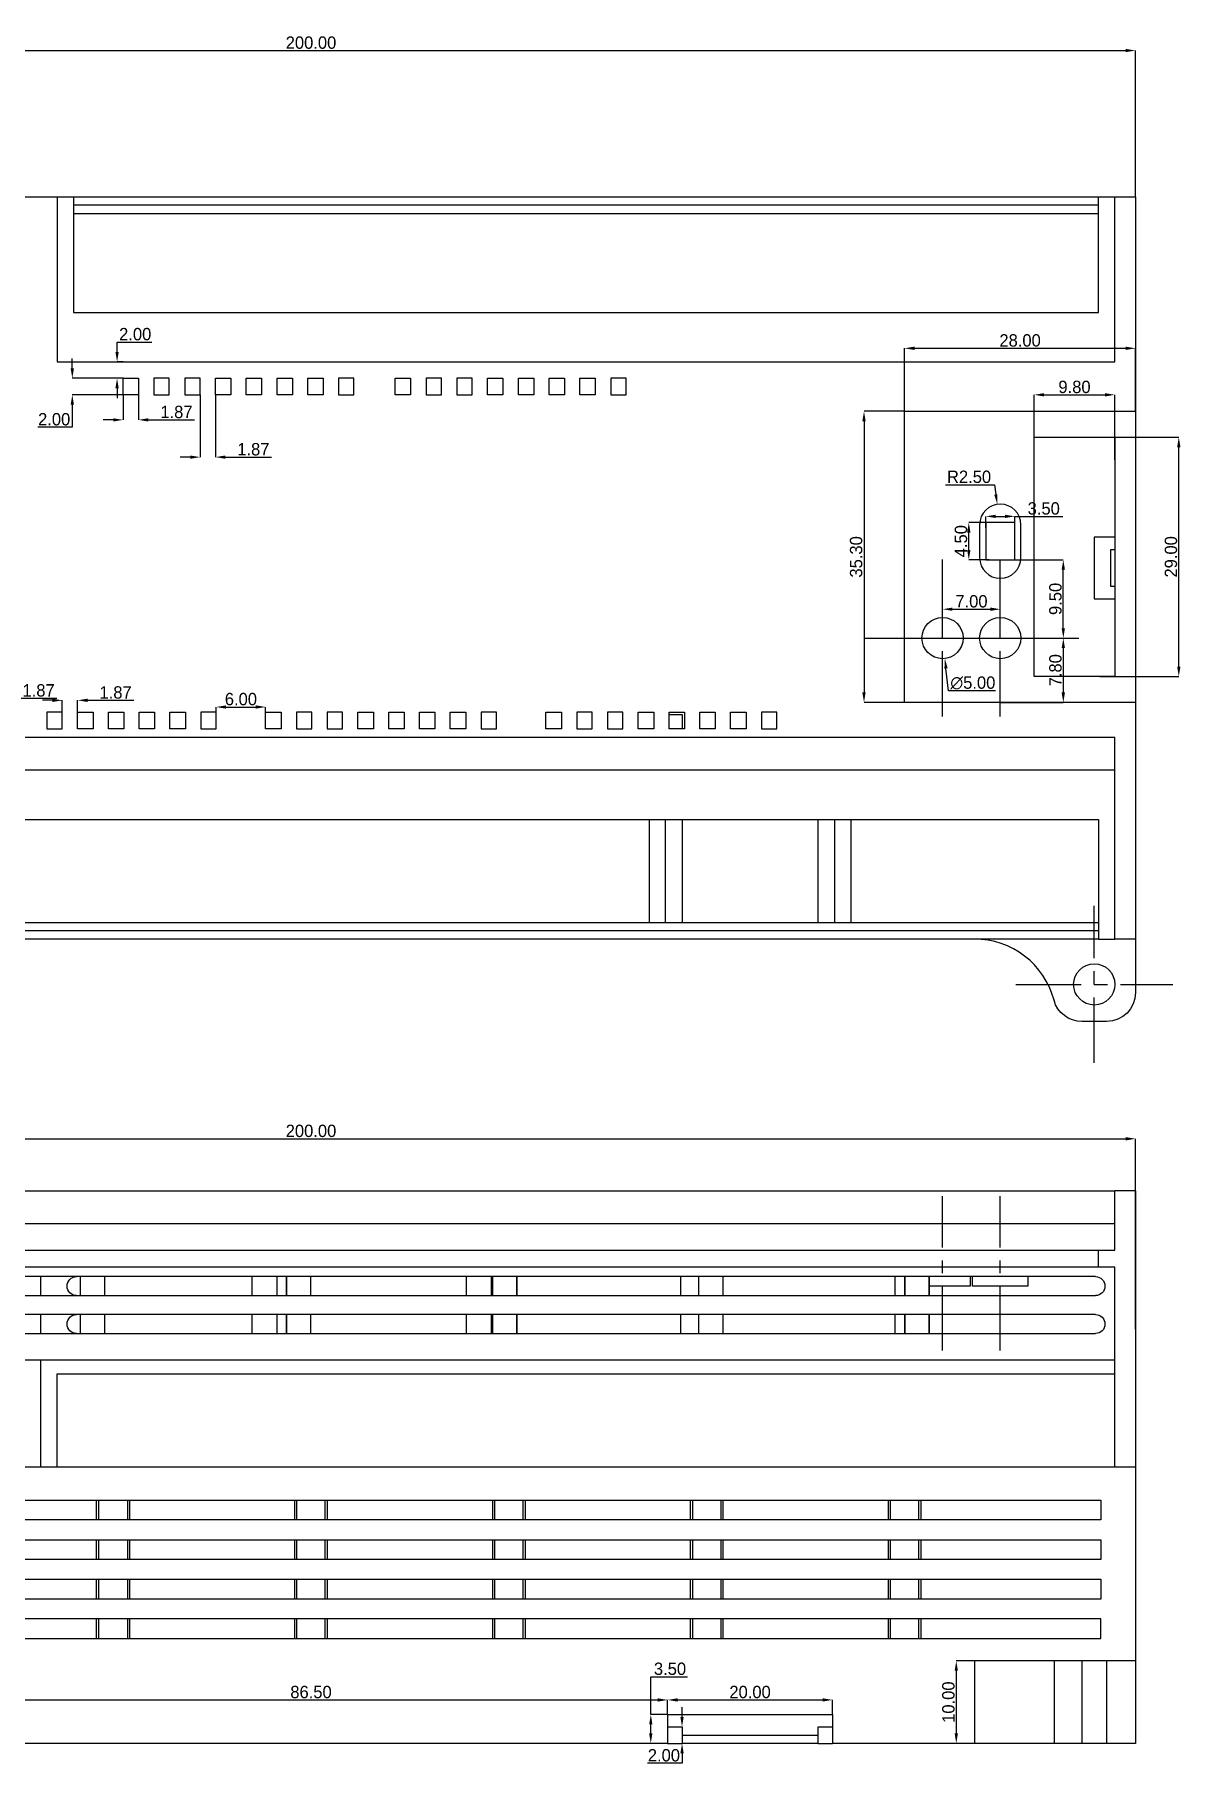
# Model space of a CAD drawing. Header units: inches. Extents: x -83 to 345, y 356 to 566.
# Drawn here: x -7.8 to 131.1, y 356.3 to 565.9 of the extents above; entities that cross this region are included whole.
import ezdxf

# ---------------------------------------------------------------- set-up
doc = ezdxf.new("R2010")
doc.units = ezdxf.units.IN
doc.header["$MEASUREMENT"] = 0
doc.linetypes.add('CENTER', pattern=[2, 1.25, -0.25, 0.25, -0.25])
doc.layers.add('1', color=7, linetype='Continuous')
doc.layers.add('尺寸线', color=80, linetype='Continuous')
doc.dimstyles.get("Standard").update_dxf_attribs({"dimtxt": 1.5, "dimasz": 1.2, "dimexe": 0, "dimexo": 0, "dimgap": 0.2, "dimtad": 1, "dimtoh": 1, "dimzin": 0, "dimdsep": 46, "dimtxsty": 'Standard', "dimcen": 0, "dimadec": 0, "dimazin": 0, "dimtfac": 1, "dimtofl": 0, "dimtmove": 0, "dimatfit": 3, "dimfxl": 1, "dimtolj": 1, "dimtzin": 0, "dimarcsym": 2})

# ---------------------------------------------------------------- blocks, each defined once
blk = doc.blocks.new('*D3')
at = {"layer": 'Defpoints', "color": 0}
for p in [(125.7, 564), (-74.3, 546.25), (125.7, 546.25)]:
    blk.add_point(p, dxfattribs=at)
at = {"layer": '尺寸线', "color": 0, "lineweight": -2}
for p, q in [((-74.3, 546.25), (-74.3, 564)), ((-73.1, 564), (124.5, 564)), ((125.7, 546.25), (125.7, 564))]:
    blk.add_line(p, q, dxfattribs=at)
at = {"layer": '尺寸线', "color": 0}
for points in [[(-73.1, 564.2), (-73.1, 563.8), (-74.3, 564)], [(124.5, 564.2), (124.5, 563.8), (125.7, 564)]]:
    blk.add_solid(points, dxfattribs=at)
at = {"layer": '尺寸线', "color": 0, "insert": (25.7, 564.95), "char_height": 1.5, "attachment_point": 5}
blk.add_mtext('\\A1;200.00', dxfattribs=at)
blk = doc.blocks.new('*D5')
at = {"layer": 'Defpoints', "color": 0}
for p in [(109.3, 496.25), (102.3, 492.75), (109.3, 492.75)]:
    blk.add_point(p, dxfattribs=at)
at = {"layer": '尺寸线', "color": 0, "lineweight": -2}
for p, q in [((102.3, 492.75), (102.3, 496.25)), ((103.5, 496.25), (108.1, 496.25)), ((109.3, 492.75), (109.3, 496.25))]:
    blk.add_line(p, q, dxfattribs=at)
at = {"layer": '尺寸线', "color": 0}
for points in [[(103.5, 496.45), (103.5, 496.05), (102.3, 496.25)], [(108.1, 496.45), (108.1, 496.05), (109.3, 496.25)]]:
    blk.add_solid(points, dxfattribs=at)
at = {"layer": '尺寸线', "color": 0, "insert": (105.8, 497.2), "char_height": 1.5, "attachment_point": 5}
blk.add_mtext('\\A1;7.00', dxfattribs=at)
blk = doc.blocks.new('*D6')
at = {"layer": 'Defpoints', "color": 0}
for p in [(109.3, 502.25), (116.94, 502.25), (109.3, 492.75)]:
    blk.add_point(p, dxfattribs=at)
at = {"layer": '尺寸线', "color": 0, "lineweight": -2}
for p, q in [((109.3, 502.25), (116.94, 502.25)), ((116.94, 493.95), (116.94, 501.05)), ((109.3, 492.75), (116.94, 492.75))]:
    blk.add_line(p, q, dxfattribs=at)
at = {"layer": '尺寸线', "color": 0}
for points in [[(116.74, 501.05), (117.14, 501.05), (116.94, 502.25)], [(116.74, 493.95), (117.14, 493.95), (116.94, 492.75)]]:
    blk.add_solid(points, dxfattribs=at)
at = {"layer": '尺寸线', "color": 0, "insert": (115.99, 497.5), "char_height": 1.5, "attachment_point": 5, "rotation": 90}
blk.add_mtext('\\A1;9.50', dxfattribs=at)
blk = doc.blocks.new('*D7')
at = {"layer": 'Defpoints', "color": 0}
for p in [(121.39, 517.1), (130.95, 517.1), (121.39, 488.1)]:
    blk.add_point(p, dxfattribs=at)
at = {"layer": '尺寸线', "color": 0, "lineweight": -2}
for p, q in [((121.39, 517.1), (130.95, 517.1)), ((130.95, 489.3), (130.95, 515.9)), ((121.39, 488.1), (130.95, 488.1))]:
    blk.add_line(p, q, dxfattribs=at)
at = {"layer": '尺寸线', "color": 0}
for points in [[(130.75, 515.9), (131.15, 515.9), (130.95, 517.1)], [(130.75, 489.3), (131.15, 489.3), (130.95, 488.1)]]:
    blk.add_solid(points, dxfattribs=at)
at = {"layer": '尺寸线', "color": 0, "insert": (130, 502.6), "char_height": 1.5, "attachment_point": 5, "rotation": 90}
blk.add_mtext('\\A1;29.00', dxfattribs=at)
blk = doc.blocks.new('*D8')
at = {"layer": 'Defpoints', "color": 0}
for p in [(123.2, 522.25), (113.4, 514.35), (123.2, 514.35)]:
    blk.add_point(p, dxfattribs=at)
at = {"layer": '尺寸线', "color": 0, "lineweight": -2}
for p, q in [((113.4, 514.35), (113.4, 522.25)), ((114.6, 522.25), (122, 522.25)), ((123.2, 514.35), (123.2, 522.25))]:
    blk.add_line(p, q, dxfattribs=at)
at = {"layer": '尺寸线', "color": 0}
for points in [[(114.6, 522.45), (114.6, 522.05), (113.4, 522.25)], [(122, 522.45), (122, 522.05), (123.2, 522.25)]]:
    blk.add_solid(points, dxfattribs=at)
at = {"layer": '尺寸线', "color": 0, "insert": (118.3, 523.2), "char_height": 1.5, "attachment_point": 5}
blk.add_mtext('\\A1;9.80', dxfattribs=at)
blk = doc.blocks.new('*D9')
at = {"layer": 'Defpoints', "color": 0}
for p in [(125.7, 527.89), (97.7, 520.25), (125.7, 520.25)]:
    blk.add_point(p, dxfattribs=at)
at = {"layer": '尺寸线', "color": 0, "lineweight": -2}
for p, q in [((97.7, 520.25), (97.7, 527.89)), ((98.9, 527.89), (124.5, 527.89)), ((125.7, 520.25), (125.7, 527.89))]:
    blk.add_line(p, q, dxfattribs=at)
at = {"layer": '尺寸线', "color": 0}
for points in [[(98.9, 528.09), (98.9, 527.69), (97.7, 527.89)], [(124.5, 528.09), (124.5, 527.69), (125.7, 527.89)]]:
    blk.add_solid(points, dxfattribs=at)
at = {"layer": '尺寸线', "color": 0, "insert": (111.7, 528.84), "char_height": 1.5, "attachment_point": 5}
blk.add_mtext('\\A1;28.00', dxfattribs=at)
blk = doc.blocks.new('*D10')
at = {"layer": 'Defpoints', "color": 0}
for p in [(97.7, 520.25), (92.77, 484.95), (97.7, 484.95)]:
    blk.add_point(p, dxfattribs=at)
at = {"layer": '尺寸线', "color": 0, "lineweight": -2}
for p, q in [((97.7, 520.25), (92.77, 520.25)), ((92.77, 519.05), (92.77, 486.15)), ((97.7, 484.95), (92.77, 484.95))]:
    blk.add_line(p, q, dxfattribs=at)
at = {"layer": '尺寸线', "color": 0}
for points in [[(92.57, 519.05), (92.97, 519.05), (92.77, 520.25)], [(92.57, 486.15), (92.97, 486.15), (92.77, 484.95)]]:
    blk.add_solid(points, dxfattribs=at)
at = {"layer": '尺寸线', "color": 0, "insert": (91.82, 502.6), "char_height": 1.5, "attachment_point": 5, "rotation": 90}
blk.add_mtext('\\A1;35.30', dxfattribs=at)
blk = doc.blocks.new('*D11')
at = {"layer": 'Defpoints', "color": 0}
for p in [(108.94, 508.97), (109.3, 506.5)]:
    blk.add_point(p, dxfattribs=at)
at = {"layer": '尺寸线', "color": 0, "lineweight": -2}
for p, q in [((102.64, 511.35), (108.59, 511.35)), ((108.59, 511.35), (108.76, 510.16))]:
    blk.add_line(p, q, dxfattribs=at)
at = {"layer": '尺寸线', "color": 0}
blk.add_solid([(108.96, 510.19), (108.56, 510.13), (108.94, 508.97)], dxfattribs=at)
at = {"layer": '尺寸线', "color": 0, "insert": (105.51, 512.3), "char_height": 1.5, "attachment_point": 5}
blk.add_mtext('\\A1;R2.50', dxfattribs=at)
blk = doc.blocks.new('*D12')
at = {"layer": 'Defpoints', "color": 0}
for p in [(105.48, 506.75), (107.94, 506.75), (107.94, 502.25)]:
    blk.add_point(p, dxfattribs=at)
at = {"layer": '尺寸线', "color": 0, "lineweight": -2}
for p, q in [((107.94, 506.75), (105.48, 506.75)), ((105.48, 503.45), (105.48, 505.55)), ((107.94, 502.25), (105.48, 502.25))]:
    blk.add_line(p, q, dxfattribs=at)
at = {"layer": '尺寸线', "color": 0}
for points in [[(105.28, 505.55), (105.68, 505.55), (105.48, 506.75)], [(105.28, 503.45), (105.68, 503.45), (105.48, 502.25)]]:
    blk.add_solid(points, dxfattribs=at)
at = {"layer": '尺寸线', "color": 0, "insert": (104.53, 504.5), "char_height": 1.5, "attachment_point": 5, "rotation": 90}
blk.add_mtext('\\A1;4.50', dxfattribs=at)
blk = doc.blocks.new('*D13')
at = {"layer": 'Defpoints', "color": 0}
for p in [(111.05, 507.51), (107.55, 506.1), (111.05, 506.1)]:
    blk.add_point(p, dxfattribs=at)
at = {"layer": '尺寸线', "color": 0, "lineweight": -2}
for p, q in [((107.55, 506.1), (107.55, 507.51)), ((108.75, 507.51), (109.85, 507.51)), ((111.05, 506.1), (111.05, 507.51)), ((111.05, 507.51), (116.9, 507.51))]:
    blk.add_line(p, q, dxfattribs=at)
at = {"layer": '尺寸线', "color": 0}
for points in [[(108.75, 507.71), (108.75, 507.31), (107.55, 507.51)], [(109.85, 507.71), (109.85, 507.31), (111.05, 507.51)]]:
    blk.add_solid(points, dxfattribs=at)
at = {"layer": '尺寸线', "color": 0, "insert": (114.57, 508.46), "char_height": 1.5, "attachment_point": 5}
blk.add_mtext('\\A1;3.50', dxfattribs=at)
blk = doc.blocks.new('*D14')
at = {"layer": 'Defpoints', "color": 0}
for p in [(102.01, 495.23), (102.58, 490.27)]:
    blk.add_point(p, dxfattribs=at)
at = {"layer": '尺寸线', "color": 0, "lineweight": -2}
for p, q in [((103.02, 486.35), (102.71, 489.07)), ((108.72, 486.35), (103.02, 486.35))]:
    blk.add_line(p, q, dxfattribs=at)
at = {"layer": '尺寸线', "color": 0}
blk.add_solid([(102.91, 489.1), (102.52, 489.05), (102.58, 490.27)], dxfattribs=at)
at = {"layer": '尺寸线', "color": 0, "insert": (105.97, 487.3), "char_height": 1.5, "attachment_point": 5}
blk.add_mtext('\\A1;∅5.00', dxfattribs=at)
blk = doc.blocks.new('*D17')
at = {"layer": 'Defpoints', "color": 0}
for p in [(-11.94, 485.45), (-13.8, 483.75), (-11.94, 483.75)]:
    blk.add_point(p, dxfattribs=at)
at = {"layer": '尺寸线', "color": 0, "lineweight": -2}
for p, q in [((-15, 485.45), (-16.2, 485.45)), ((-13.8, 483.75), (-13.8, 485.45)), ((-11.94, 483.75), (-11.94, 485.45)), ((-10.74, 485.45), (-5.14, 485.45))]:
    blk.add_line(p, q, dxfattribs=at)
at = {"layer": '尺寸线', "color": 0}
for points in [[(-15, 485.65), (-15, 485.25), (-13.8, 485.45)], [(-10.74, 485.65), (-10.74, 485.25), (-11.94, 485.45)]]:
    blk.add_solid(points, dxfattribs=at)
at = {"layer": '尺寸线', "color": 0, "insert": (-7.34, 486.4), "char_height": 1.5, "attachment_point": 5}
blk.add_mtext('\\A1;1.87', dxfattribs=at)
blk = doc.blocks.new('*D18')
at = {"layer": 'Defpoints', "color": 0}
for p in [(-2.6, 485.2), (-4.47, 483.75), (-2.6, 483.75)]:
    blk.add_point(p, dxfattribs=at)
at = {"layer": '尺寸线', "color": 0, "lineweight": -2}
for p, q in [((-5.67, 485.2), (-6.87, 485.2)), ((-4.47, 483.75), (-4.47, 485.2)), ((-2.6, 483.75), (-2.6, 485.2)), ((-1.4, 485.2), (4.2, 485.2))]:
    blk.add_line(p, q, dxfattribs=at)
at = {"layer": '尺寸线', "color": 0}
for points in [[(-5.67, 485.4), (-5.67, 485), (-4.47, 485.2)], [(-1.4, 485.4), (-1.4, 485), (-2.6, 485.2)]]:
    blk.add_solid(points, dxfattribs=at)
at = {"layer": '尺寸线', "color": 0, "insert": (2, 486.15), "char_height": 1.5, "attachment_point": 5}
blk.add_mtext('\\A1;1.87', dxfattribs=at)
blk = doc.blocks.new('*D20')
at = {"layer": 'Defpoints', "color": 0}
for p in [(20.2, 484.39), (14.2, 483.75), (20.2, 483.75)]:
    blk.add_point(p, dxfattribs=at)
at = {"layer": '尺寸线', "color": 0, "lineweight": -2}
for p, q in [((14.2, 483.75), (14.2, 484.39)), ((15.4, 484.39), (19, 484.39)), ((20.2, 483.75), (20.2, 484.39))]:
    blk.add_line(p, q, dxfattribs=at)
at = {"layer": '尺寸线', "color": 0}
for points in [[(15.4, 484.59), (15.4, 484.19), (14.2, 484.39)], [(19, 484.59), (19, 484.19), (20.2, 484.39)]]:
    blk.add_solid(points, dxfattribs=at)
at = {"layer": '尺寸线', "color": 0, "insert": (17.2, 485.34), "char_height": 1.5, "attachment_point": 5}
blk.add_mtext('\\A1;6.00', dxfattribs=at)
blk = doc.blocks.new('*D28')
at = {"layer": 'Defpoints', "color": 0}
for p in [(2.18, 526.25), (2.91, 526.25), (2.91, 524.25)]:
    blk.add_point(p, dxfattribs=at)
at = {"layer": '尺寸线', "color": 0, "lineweight": -2}
for p, q in [((2.18, 527.45), (2.18, 528.65)), ((2.18, 528.65), (6.38, 528.65)), ((2.91, 526.25), (2.18, 526.25)), ((2.91, 524.25), (2.18, 524.25)), ((2.18, 523.05), (2.18, 521.85))]:
    blk.add_line(p, q, dxfattribs=at)
at = {"layer": '尺寸线', "color": 0}
for points in [[(1.98, 527.45), (2.38, 527.45), (2.18, 526.25)], [(1.98, 523.05), (2.38, 523.05), (2.18, 524.25)]]:
    blk.add_solid(points, dxfattribs=at)
at = {"layer": '尺寸线', "color": 0, "insert": (4.38, 529.6), "char_height": 1.5, "attachment_point": 5}
blk.add_mtext('\\A1;2.00', dxfattribs=at)
blk = doc.blocks.new('*D29')
at = {"layer": 'Defpoints', "color": 0}
for p in [(2.91, 524.25), (-3.25, 522.25), (2.91, 522.25)]:
    blk.add_point(p, dxfattribs=at)
at = {"layer": '尺寸线', "color": 0, "lineweight": -2}
for p, q in [((-3.25, 525.45), (-3.25, 526.65)), ((2.91, 524.25), (-3.25, 524.25)), ((2.91, 522.25), (-3.25, 522.25)), ((-3.25, 521.05), (-3.25, 518.33)), ((-3.25, 518.33), (-7.45, 518.33))]:
    blk.add_line(p, q, dxfattribs=at)
at = {"layer": '尺寸线', "color": 0}
for points in [[(-3.45, 525.45), (-3.05, 525.45), (-3.25, 524.25)], [(-3.45, 521.05), (-3.05, 521.05), (-3.25, 522.25)]]:
    blk.add_solid(points, dxfattribs=at)
at = {"layer": '尺寸线', "color": 0, "insert": (-5.45, 519.28), "char_height": 1.5, "attachment_point": 5}
blk.add_mtext('\\A1;2.00', dxfattribs=at)
blk = doc.blocks.new('*D30')
at = {"layer": 'Defpoints', "color": 0}
for p in [(2.91, 522.25), (4.78, 522.25), (4.78, 519.21)]:
    blk.add_point(p, dxfattribs=at)
at = {"layer": '尺寸线', "color": 0, "lineweight": -2}
for p, q in [((2.91, 522.25), (2.91, 519.21)), ((4.78, 522.25), (4.78, 519.21)), ((1.71, 519.21), (0.51, 519.21)), ((5.98, 519.21), (11.58, 519.21))]:
    blk.add_line(p, q, dxfattribs=at)
at = {"layer": '尺寸线', "color": 0}
for points in [[(1.71, 519.41), (1.71, 519.01), (2.91, 519.21)], [(5.98, 519.41), (5.98, 519.01), (4.78, 519.21)]]:
    blk.add_solid(points, dxfattribs=at)
at = {"layer": '尺寸线', "color": 0, "insert": (9.38, 520.16), "char_height": 1.5, "attachment_point": 5}
blk.add_mtext('\\A1;1.87', dxfattribs=at)
blk = doc.blocks.new('*D31')
at = {"layer": 'Defpoints', "color": 0}
for p in [(12.25, 522.25), (14.11, 522.25), (14.11, 514.69)]:
    blk.add_point(p, dxfattribs=at)
at = {"layer": '尺寸线', "color": 0, "lineweight": -2}
for p, q in [((12.25, 522.25), (12.25, 514.69)), ((14.11, 522.25), (14.11, 514.69)), ((11.05, 514.69), (9.85, 514.69)), ((15.31, 514.69), (20.91, 514.69))]:
    blk.add_line(p, q, dxfattribs=at)
at = {"layer": '尺寸线', "color": 0}
for points in [[(11.05, 514.89), (11.05, 514.49), (12.25, 514.69)], [(15.31, 514.89), (15.31, 514.49), (14.11, 514.69)]]:
    blk.add_solid(points, dxfattribs=at)
at = {"layer": '尺寸线', "color": 0, "insert": (18.71, 515.64), "char_height": 1.5, "attachment_point": 5}
blk.add_mtext('\\A1;1.87', dxfattribs=at)
blk = doc.blocks.new('*D32')
at = {"layer": 'Defpoints', "color": 0}
for p in [(109.3, 492.75), (109.3, 484.95), (116.94, 484.95)]:
    blk.add_point(p, dxfattribs=at)
at = {"layer": '尺寸线', "color": 0, "lineweight": -2}
for p, q in [((109.3, 492.75), (116.94, 492.75)), ((116.94, 491.55), (116.94, 486.15)), ((109.3, 484.95), (116.94, 484.95))]:
    blk.add_line(p, q, dxfattribs=at)
at = {"layer": '尺寸线', "color": 0}
for points in [[(116.74, 491.55), (117.14, 491.55), (116.94, 492.75)], [(116.74, 486.15), (117.14, 486.15), (116.94, 484.95)]]:
    blk.add_solid(points, dxfattribs=at)
at = {"layer": '尺寸线', "color": 0, "insert": (115.99, 488.85), "char_height": 1.5, "attachment_point": 5, "rotation": 90}
blk.add_mtext('\\A1;7.80', dxfattribs=at)
blk = doc.blocks.new('*D35')
at = {"layer": 'Defpoints', "color": 0}
for p in [(125.7, 432.03), (-74.3, 409.07), (125.7, 408.96)]:
    blk.add_point(p, dxfattribs=at)
at = {"layer": '尺寸线', "color": 0, "lineweight": -2}
for p, q in [((-74.3, 409.07), (-74.3, 432.03)), ((-73.1, 432.03), (124.5, 432.03)), ((125.7, 408.96), (125.7, 432.03))]:
    blk.add_line(p, q, dxfattribs=at)
at = {"layer": '尺寸线', "color": 0}
for points in [[(-73.1, 432.23), (-73.1, 431.83), (-74.3, 432.03)], [(124.5, 432.23), (124.5, 431.83), (125.7, 432.03)]]:
    blk.add_solid(points, dxfattribs=at)
at = {"layer": '尺寸线', "color": 0, "insert": (25.7, 432.98), "char_height": 1.5, "attachment_point": 5}
blk.add_mtext('\\A1;200.00', dxfattribs=at)
blk = doc.blocks.new('*D45')
at = {"layer": 'Defpoints', "color": 0}
for p in [(68.95, 363.98), (-17.55, 362.21), (68.95, 362.21)]:
    blk.add_point(p, dxfattribs=at)
at = {"layer": '尺寸线', "color": 0, "lineweight": -2}
for p, q in [((-17.55, 362.21), (-17.55, 363.98)), ((-16.35, 363.98), (67.75, 363.98)), ((68.95, 362.21), (68.95, 363.98))]:
    blk.add_line(p, q, dxfattribs=at)
at = {"layer": '尺寸线', "color": 0}
for points in [[(-16.35, 364.18), (-16.35, 363.78), (-17.55, 363.98)], [(67.75, 364.18), (67.75, 363.78), (68.95, 363.98)]]:
    blk.add_solid(points, dxfattribs=at)
at = {"layer": '尺寸线', "color": 0, "insert": (25.7, 364.93), "char_height": 1.5, "attachment_point": 5}
blk.add_mtext('\\A1;86.50', dxfattribs=at)
blk = doc.blocks.new('*D46')
at = {"layer": 'Defpoints', "color": 0}
for p in [(88.95, 363.98), (68.95, 362.21), (88.95, 362.21)]:
    blk.add_point(p, dxfattribs=at)
at = {"layer": '尺寸线', "color": 0, "lineweight": -2}
for p, q in [((68.95, 362.21), (68.95, 363.98)), ((70.15, 363.98), (87.75, 363.98)), ((88.95, 362.21), (88.95, 363.98))]:
    blk.add_line(p, q, dxfattribs=at)
at = {"layer": '尺寸线', "color": 0}
for points in [[(70.15, 364.18), (70.15, 363.78), (68.95, 363.98)], [(87.75, 364.18), (87.75, 363.78), (88.95, 363.98)]]:
    blk.add_solid(points, dxfattribs=at)
at = {"layer": '尺寸线', "color": 0, "insert": (78.95, 364.93), "char_height": 1.5, "attachment_point": 5}
blk.add_mtext('\\A1;20.00', dxfattribs=at)
blk = doc.blocks.new('*D47')
at = {"layer": 'Defpoints', "color": 0}
for p in [(70.7, 360.71), (70.7, 358.71), (70.7, 358.71)]:
    blk.add_point(p, dxfattribs=at)
at = {"layer": '尺寸线', "color": 0, "lineweight": -2}
for p, q in [((70.7, 361.91), (70.7, 363.11)), ((70.7, 357.51), (70.7, 356.31)), ((70.7, 356.31), (66.5, 356.31))]:
    blk.add_line(p, q, dxfattribs=at)
at = {"layer": '尺寸线', "color": 0}
for points in [[(70.5, 361.91), (70.9, 361.91), (70.7, 360.71)], [(70.5, 357.51), (70.9, 357.51), (70.7, 358.71)]]:
    blk.add_solid(points, dxfattribs=at)
at = {"layer": '尺寸线', "color": 0, "insert": (68.5, 357.26), "char_height": 1.5, "attachment_point": 5}
blk.add_mtext('\\A1;2.00', dxfattribs=at)
blk = doc.blocks.new('*D48')
at = {"layer": 'Defpoints', "color": 0}
for p in [(68.95, 362.21), (66.91, 358.71), (68.95, 358.71)]:
    blk.add_point(p, dxfattribs=at)
at = {"layer": '尺寸线', "color": 0, "lineweight": -2}
for p, q in [((66.91, 362.21), (66.91, 366.8)), ((66.91, 366.8), (71.36, 366.8)), ((68.95, 362.21), (66.91, 362.21)), ((66.91, 359.91), (66.91, 361.01)), ((68.95, 358.71), (66.91, 358.71))]:
    blk.add_line(p, q, dxfattribs=at)
at = {"layer": '尺寸线', "color": 0}
for points in [[(66.71, 361.01), (67.11, 361.01), (66.91, 362.21)], [(66.71, 359.91), (67.11, 359.91), (66.91, 358.71)]]:
    blk.add_solid(points, dxfattribs=at)
at = {"layer": '尺寸线', "color": 0, "insert": (69.24, 367.75), "char_height": 1.5, "attachment_point": 5}
blk.add_mtext('\\A1;3.50', dxfattribs=at)
blk = doc.blocks.new('*D49')
at = {"layer": 'Defpoints', "color": 0}
for p in [(108.79, 368.71), (103.96, 358.71), (108.79, 358.71)]:
    blk.add_point(p, dxfattribs=at)
at = {"layer": '尺寸线', "color": 0, "lineweight": -2}
for p, q in [((108.79, 368.71), (103.96, 368.71)), ((103.96, 367.51), (103.96, 359.91)), ((108.79, 358.71), (103.96, 358.71))]:
    blk.add_line(p, q, dxfattribs=at)
at = {"layer": '尺寸线', "color": 0}
for points in [[(103.76, 367.51), (104.16, 367.51), (103.96, 368.71)], [(103.76, 359.91), (104.16, 359.91), (103.96, 358.71)]]:
    blk.add_solid(points, dxfattribs=at)
at = {"layer": '尺寸线', "color": 0, "insert": (103.01, 363.71), "char_height": 1.5, "attachment_point": 5, "rotation": 90}
blk.add_mtext('\\A1;10.00', dxfattribs=at)

msp = doc.modelspace()

# ---------------------------------------------------------------- linework, layer by layer
at = {"layer": '1', "color": 252}
for p, q in [((-23.586, 546.25), (-5.086, 546.25)), ((-5.086, 546.25), (-5.086, 526.25)), ((-5.086, 546.25), (-3.086, 546.25)), ((-3.086, 546.25), (-3.086, 532.25)), ((-3.085, 546.25), (121.193, 546.25)), ((121.194, 545.25), (-3.085, 545.25)), ((121.196, 532.25), (121.196, 546.25)), ((121.196, 546.25), (123.196, 546.25)), ((123.196, 546.25), (125.696, 546.25)), ((123.196, 526.25), (123.196, 546.25)), ((125.696, 546.25), (125.696, 520.25)), ((-3.085, 544.25), (121.194, 544.25)), ((-3.086, 532.25), (121.196, 532.25)), ((-5.086, 526.25), (123.196, 526.25)), ((2.914, 524.25), (4.781, 524.25)), ((2.914, 522.25), (2.914, 524.25)), ((4.781, 524.25), (4.781, 522.25)), ((6.648, 524.25), (6.648, 522.25)), ((8.514, 524.25), (6.648, 524.25)), ((8.514, 522.25), (8.514, 524.25)), ((10.381, 524.25), (10.381, 522.25)), ((12.248, 524.25), (10.381, 524.25)), ((12.248, 522.25), (12.248, 524.25)), ((14.114, 524.25), (15.981, 524.25)), ((14.114, 522.25), (14.114, 524.25)), ((15.981, 524.25), (15.981, 522.25)), ((17.848, 524.25), (19.714, 524.25)), ((17.848, 522.25), (17.848, 524.25)), ((19.714, 524.25), (19.714, 522.25)), ((21.581, 524.25), (23.448, 524.25)), ((21.581, 522.25), (21.581, 524.25)), ((23.448, 524.25), (23.448, 522.25)), ((25.314, 524.25), (27.181, 524.25)), ((25.314, 522.25), (25.314, 524.25)), ((27.181, 524.25), (27.181, 522.25)), ((30.914, 524.25), (29.048, 524.25)), ((29.048, 524.25), (29.048, 522.25)), ((30.914, 522.25), (30.914, 524.25)), ((35.914, 522.25), (35.914, 524.25)), ((35.914, 524.25), (37.781, 524.25)), ((37.781, 524.25), (37.781, 522.25)), ((39.648, 524.25), (39.648, 522.25)), ((41.514, 524.25), (39.648, 524.25)), ((41.514, 522.25), (41.514, 524.25)), ((43.381, 524.25), (43.381, 522.25)), ((45.248, 524.25), (43.381, 524.25)), ((45.248, 522.25), (45.248, 524.25)), ((47.114, 524.25), (48.981, 524.25)), ((47.114, 522.25), (47.114, 524.25)), ((48.981, 524.25), (48.981, 522.25)), ((50.848, 524.25), (52.714, 524.25)), ((50.848, 522.25), (50.848, 524.25)), ((52.714, 524.25), (52.714, 522.25)), ((54.581, 524.25), (56.448, 524.25)), ((54.581, 522.25), (54.581, 524.25)), ((56.448, 524.25), (56.448, 522.25)), ((58.314, 524.25), (60.181, 524.25)), ((58.314, 522.25), (58.314, 524.25)), ((60.181, 524.25), (60.181, 522.25)), ((63.914, 524.25), (62.048, 524.25)), ((62.048, 524.25), (62.048, 522.25)), ((63.914, 522.25), (63.914, 524.25)), ((4.781, 522.25), (2.914, 522.25)), ((6.648, 522.25), (8.514, 522.25)), ((10.381, 522.25), (12.248, 522.25)), ((15.981, 522.25), (14.114, 522.25)), ((19.714, 522.25), (17.848, 522.25)), ((23.448, 522.25), (21.581, 522.25)), ((27.181, 522.25), (25.314, 522.25)), ((29.048, 522.25), (30.914, 522.25)), ((37.781, 522.25), (35.914, 522.25)), ((39.648, 522.25), (41.514, 522.25)), ((43.381, 522.25), (45.248, 522.25)), ((48.981, 522.25), (47.114, 522.25)), ((52.714, 522.25), (50.848, 522.25)), ((56.448, 522.25), (54.581, 522.25)), ((60.181, 522.25), (58.314, 522.25)), ((62.048, 522.25), (63.914, 522.25)), ((97.696, 520.25), (125.696, 520.25)), ((97.696, 484.95), (97.696, 520.25)), ((125.696, 520.25), (125.696, 484.95)), ((113.396, 488.1), (113.396, 517.1)), ((113.396, 517.1), (123.196, 517.1)), ((123.196, 517.1), (123.196, 488.1)), ((106.796, 506.5), (106.796, 502.5)), ((107.546, 506.75), (107.546, 502.25)), ((111.046, 506.75), (107.546, 506.75)), ((111.046, 502.25), (111.046, 506.75)), ((111.796, 502.5), (111.796, 506.5)), ((120.696, 505), (120.696, 497.5)), ((123.196, 505), (120.696, 505)), ((122.696, 499), (122.696, 503.5)), ((122.696, 503.5), (123.196, 503.5)), ((107.546, 502.25), (111.046, 502.25)), ((123.196, 499), (122.696, 499)), ((120.696, 497.5), (123.196, 497.5)), ((123.196, 488.1), (113.396, 488.1)), ((125.696, 484.95), (97.696, 484.95)), ((125.696, 484.95), (125.696, 456.25)), ((-4.471, 483.75), (-6.337, 483.75)), ((-6.337, 483.75), (-6.337, 481.75)), ((-4.471, 481.75), (-4.471, 483.75)), ((-2.604, 483.75), (-0.737, 483.75)), ((-2.604, 481.75), (-2.604, 483.75)), ((-0.737, 483.75), (-0.737, 481.75)), ((1.129, 483.75), (2.996, 483.75)), ((1.129, 481.75), (1.129, 483.75)), ((2.996, 483.75), (2.996, 481.75)), ((4.863, 483.75), (6.729, 483.75)), ((4.863, 481.75), (4.863, 483.75)), ((6.729, 483.75), (6.729, 481.75)), ((8.596, 483.75), (10.463, 483.75)), ((8.596, 481.75), (8.596, 483.75)), ((10.463, 483.75), (10.463, 481.75)), ((14.196, 483.75), (12.329, 483.75)), ((12.329, 483.75), (12.329, 481.75)), ((14.196, 481.75), (14.196, 483.75)), ((20.196, 483.75), (22.063, 483.75)), ((20.196, 481.75), (20.196, 483.75)), ((22.063, 483.75), (22.063, 481.75)), ((23.929, 483.75), (23.929, 481.75)), ((25.796, 483.75), (23.929, 483.75)), ((25.796, 481.75), (25.796, 483.75)), ((27.663, 483.75), (27.663, 481.75)), ((29.529, 483.75), (27.663, 483.75)), ((29.529, 481.75), (29.529, 483.75)), ((31.396, 483.75), (33.263, 483.75)), ((31.396, 481.75), (31.396, 483.75)), ((33.263, 483.75), (33.263, 481.75)), ((35.129, 483.75), (36.996, 483.75)), ((35.129, 481.75), (35.129, 483.75)), ((36.996, 483.75), (36.996, 481.75)), ((38.863, 483.75), (40.729, 483.75)), ((38.863, 481.75), (38.863, 483.75)), ((40.729, 483.75), (40.729, 481.75)), ((42.596, 483.75), (44.463, 483.75)), ((42.596, 481.75), (42.596, 483.75)), ((44.463, 483.75), (44.463, 481.75)), ((48.196, 483.75), (46.329, 483.75)), ((46.329, 483.75), (46.329, 481.75)), ((48.196, 481.75), (48.196, 483.75)), ((54.196, 483.75), (56.063, 483.75)), ((54.196, 481.75), (54.196, 483.75)), ((56.063, 483.75), (56.063, 481.75)), ((57.929, 483.75), (57.929, 481.75)), ((59.796, 483.75), (57.929, 483.75)), ((59.796, 481.75), (59.796, 483.75)), ((61.663, 483.75), (61.663, 481.75)), ((63.529, 483.75), (61.663, 483.75)), ((63.529, 481.75), (63.529, 483.75)), ((65.396, 483.75), (67.263, 483.75)), ((65.396, 481.75), (65.396, 483.75)), ((67.263, 483.75), (67.263, 481.75)), ((69.129, 483.75), (70.996, 483.75)), ((69.129, 481.75), (69.129, 483.75)), ((69.129, 483.5), (70.696, 483.5)), ((70.696, 483.5), (70.696, 481.75)), ((70.996, 483.75), (70.996, 481.75)), ((72.863, 483.75), (74.729, 483.75)), ((72.863, 481.75), (72.863, 483.75)), ((74.729, 483.75), (74.729, 481.75)), ((76.596, 483.75), (78.463, 483.75)), ((76.596, 481.75), (76.596, 483.75)), ((78.463, 483.75), (78.463, 481.75)), ((82.196, 483.75), (80.329, 483.75)), ((80.329, 483.75), (80.329, 481.75)), ((82.196, 481.75), (82.196, 483.75)), ((-24.804, 480.75), (123.196, 480.75)), ((-6.337, 481.75), (-4.471, 481.75)), ((-0.737, 481.75), (-2.604, 481.75)), ((2.996, 481.75), (1.129, 481.75)), ((6.729, 481.75), (4.863, 481.75)), ((10.463, 481.75), (8.596, 481.75)), ((12.329, 481.75), (14.196, 481.75)), ((22.063, 481.75), (20.196, 481.75)), ((23.929, 481.75), (25.796, 481.75)), ((27.663, 481.75), (29.529, 481.75)), ((33.263, 481.75), (31.396, 481.75)), ((36.996, 481.75), (35.129, 481.75)), ((40.729, 481.75), (38.863, 481.75)), ((44.463, 481.75), (42.596, 481.75)), ((46.329, 481.75), (48.196, 481.75)), ((56.063, 481.75), (54.196, 481.75)), ((57.929, 481.75), (59.796, 481.75)), ((61.663, 481.75), (63.529, 481.75)), ((67.263, 481.75), (65.396, 481.75)), ((70.996, 481.75), (69.129, 481.75)), ((74.729, 481.75), (72.863, 481.75)), ((78.463, 481.75), (76.596, 481.75)), ((80.329, 481.75), (82.196, 481.75)), ((123.196, 456.25), (123.196, 480.75)), ((123.196, 476.75), (-24.804, 476.75)), ((-22.804, 470.75), (121.196, 470.75)), ((66.696, 470.75), (66.696, 458.25)), ((68.696, 458.25), (68.696, 470.75)), ((70.696, 470.75), (70.696, 458.25)), ((87.196, 458.25), (87.196, 470.75)), ((89.196, 470.75), (89.196, 458.25)), ((91.196, 458.25), (91.196, 470.75)), ((121.196, 470.75), (121.196, 456.25)), ((-22.802, 458.25), (121.194, 458.25)), ((121.194, 457.25), (-22.802, 457.25)), ((121.196, 456.25), (-22.801, 456.25)), ((121.196, 456.25), (123.196, 456.25)), ((125.696, 456.25), (123.196, 456.25)), ((125.696, 456.25), (125.696, 449.75)), ((122.196, 446.25), (119.196, 446.25)), ((-24.804, 425.714), (123.196, 425.714)), ((125.696, 425.714), (123.196, 425.714)), ((123.196, 418.514), (123.196, 425.714)), ((125.696, 425.714), (125.696, 392.214)), ((123.196, 421.714), (-24.804, 421.714)), ((-22.804, 418.514), (121.196, 418.514)), ((121.196, 416.514), (121.196, 418.514)), ((121.196, 418.514), (123.196, 418.514)), ((-22.804, 416.514), (121.196, 416.514)), ((120.846, 415.314), (-22.454, 415.314)), ((-7.086, 413.014), (-7.086, 415.314)), ((-2.304, 415.314), (-2.304, 413.014)), ((-2.291, 415.314), (-2.291, 413.014)), ((0.683, 413.014), (0.683, 415.314)), ((0.696, 413.014), (0.696, 415.314)), ((18.555, 413.014), (18.555, 415.314)), ((21.555, 415.314), (21.555, 413.014)), ((22.696, 415.314), (22.696, 413.014)), ((22.709, 415.314), (22.709, 413.014)), ((25.683, 413.014), (25.683, 415.314)), ((25.696, 413.014), (25.696, 415.314)), ((44.555, 413.014), (44.555, 415.314)), ((47.555, 415.314), (47.555, 413.014)), ((47.696, 415.314), (47.696, 413.014)), ((47.709, 415.314), (47.709, 413.014)), ((50.683, 413.014), (50.683, 415.314)), ((50.696, 413.014), (50.696, 415.314)), ((70.555, 413.014), (70.555, 415.314)), ((72.696, 415.314), (72.696, 413.014)), ((72.709, 415.314), (72.709, 413.014)), ((75.683, 413.014), (75.683, 415.314)), ((75.696, 413.014), (75.696, 415.314)), ((96.555, 413.014), (96.555, 415.314)), ((97.696, 415.314), (97.696, 413.014)), ((97.709, 415.314), (97.709, 413.014)), ((100.683, 413.014), (100.683, 415.314)), ((100.696, 413.014), (100.696, 415.314)), ((105.696, 414.214), (105.696, 415.314)), ((105.896, 415.314), (105.896, 414.214)), ((112.696, 414.214), (112.696, 415.314)), ((121.196, 416.514), (123.196, 416.514)), ((123.196, 392.214), (123.196, 416.514)), ((100.696, 414.214), (105.696, 414.214)), ((105.896, 414.214), (112.696, 414.214)), ((-22.454, 413.014), (120.846, 413.014)), ((120.846, 410.714), (-22.454, 410.714)), ((-7.086, 408.414), (-7.086, 410.714)), ((-2.304, 410.714), (-2.304, 408.414)), ((-2.291, 410.714), (-2.291, 408.414)), ((0.683, 408.414), (0.683, 410.714)), ((0.696, 408.414), (0.696, 410.714)), ((18.555, 408.414), (18.555, 410.714)), ((21.555, 410.714), (21.555, 408.414)), ((22.696, 410.714), (22.696, 408.414)), ((22.709, 410.714), (22.709, 408.414)), ((25.683, 408.414), (25.683, 410.714)), ((25.696, 408.414), (25.696, 410.714)), ((44.555, 408.414), (44.555, 410.714)), ((47.555, 410.714), (47.555, 408.414)), ((47.696, 410.714), (47.696, 408.414)), ((47.709, 410.714), (47.709, 408.414)), ((50.683, 408.414), (50.683, 410.714)), ((50.696, 408.414), (50.696, 410.714)), ((70.555, 408.414), (70.555, 410.714)), ((72.696, 410.714), (72.696, 408.414)), ((72.709, 410.714), (72.709, 408.414)), ((75.683, 408.414), (75.683, 410.714)), ((75.696, 408.414), (75.696, 410.714)), ((96.555, 408.414), (96.555, 410.714)), ((97.696, 410.714), (97.696, 408.414)), ((97.709, 410.714), (97.709, 408.414)), ((100.683, 408.414), (100.683, 410.714)), ((100.696, 408.414), (100.696, 410.714)), ((-22.454, 408.414), (120.846, 408.414)), ((-24.804, 405.214), (123.196, 405.214)), ((-7.086, 392.214), (-7.086, 405.214)), ((-5.086, 392.214), (-5.086, 403.514)), ((-5.086, 403.514), (123.196, 403.514)), ((125.696, 392.214), (-74.304, 392.214)), ((125.696, 392.214), (123.196, 392.214)), ((125.696, 392.214), (125.696, 368.714)), ((-70.104, 388.214), (121.496, 388.214)), ((-0.304, 385.814), (-0.304, 388.214)), ((-0.039, 385.814), (-0.039, 388.214)), ((3.432, 388.214), (3.432, 385.814)), ((3.696, 388.214), (3.696, 385.814)), ((23.696, 388.214), (23.696, 385.814)), ((23.961, 388.214), (23.961, 385.814)), ((27.432, 385.814), (27.432, 388.214)), ((27.696, 385.814), (27.696, 388.214)), ((47.696, 388.214), (47.696, 385.814)), ((47.961, 388.214), (47.961, 385.814)), ((51.432, 385.814), (51.432, 388.214)), ((51.696, 385.814), (51.696, 388.214)), ((71.696, 388.214), (71.696, 385.814)), ((71.961, 388.214), (71.961, 385.814)), ((75.432, 385.814), (75.432, 388.214)), ((75.696, 385.814), (75.696, 388.214)), ((95.696, 388.214), (95.696, 385.814)), ((95.961, 388.214), (95.961, 385.814)), ((99.432, 385.814), (99.432, 388.214)), ((99.696, 385.814), (99.696, 388.214)), ((121.496, 388.214), (121.496, 385.814)), ((121.496, 385.814), (-70.104, 385.814)), ((-70.104, 383.414), (121.496, 383.414)), ((-0.304, 381.014), (-0.304, 383.414)), ((-0.039, 381.014), (-0.039, 383.414)), ((3.432, 383.414), (3.432, 381.014)), ((3.696, 383.414), (3.696, 381.014)), ((23.696, 383.414), (23.696, 381.014)), ((23.961, 383.414), (23.961, 381.014)), ((27.432, 381.014), (27.432, 383.414)), ((27.696, 381.014), (27.696, 383.414)), ((47.696, 383.414), (47.696, 381.014)), ((47.961, 383.414), (47.961, 381.014)), ((51.432, 381.014), (51.432, 383.414)), ((51.696, 381.014), (51.696, 383.414)), ((71.696, 383.414), (71.696, 381.014)), ((71.961, 383.414), (71.961, 381.014)), ((75.432, 381.014), (75.432, 383.414)), ((75.696, 381.014), (75.696, 383.414)), ((95.696, 383.414), (95.696, 381.014)), ((95.961, 383.414), (95.961, 381.014)), ((99.432, 381.014), (99.432, 383.414)), ((99.696, 381.014), (99.696, 383.414)), ((121.496, 383.414), (121.496, 381.014)), ((121.496, 381.014), (-70.104, 381.014)), ((-70.104, 378.614), (121.496, 378.614)), ((-0.304, 376.214), (-0.304, 378.614)), ((-0.039, 376.214), (-0.039, 378.614)), ((3.432, 378.614), (3.432, 376.214)), ((3.696, 378.614), (3.696, 376.214)), ((23.696, 378.614), (23.696, 376.214)), ((23.961, 378.614), (23.961, 376.214)), ((27.432, 376.214), (27.432, 378.614)), ((27.696, 376.214), (27.696, 378.614)), ((47.696, 378.614), (47.696, 376.214)), ((47.961, 378.614), (47.961, 376.214)), ((51.432, 376.214), (51.432, 378.614)), ((51.696, 376.214), (51.696, 378.614)), ((71.696, 378.614), (71.696, 376.214)), ((71.961, 378.614), (71.961, 376.214)), ((75.432, 376.214), (75.432, 378.614)), ((75.696, 376.214), (75.696, 378.614)), ((95.696, 378.614), (95.696, 376.214)), ((95.961, 378.614), (95.961, 376.214)), ((99.432, 376.214), (99.432, 378.614)), ((99.696, 376.214), (99.696, 378.614)), ((121.496, 378.614), (121.496, 376.214)), ((121.496, 376.214), (-70.104, 376.214)), ((121.496, 373.814), (-70.104, 373.814)), ((-0.304, 371.414), (-0.304, 373.814)), ((-0.039, 371.414), (-0.039, 373.814)), ((3.432, 373.814), (3.432, 371.414)), ((3.696, 373.814), (3.696, 371.414)), ((23.696, 373.814), (23.696, 371.414)), ((23.961, 373.814), (23.961, 371.414)), ((27.432, 371.414), (27.432, 373.814)), ((27.696, 371.414), (27.696, 373.814)), ((47.696, 373.814), (47.696, 371.414)), ((47.961, 373.814), (47.961, 371.414)), ((51.432, 371.414), (51.432, 373.814)), ((51.696, 371.414), (51.696, 373.814)), ((71.696, 373.814), (71.696, 371.414)), ((71.961, 373.814), (71.961, 371.414)), ((75.432, 371.414), (75.432, 373.814)), ((75.696, 371.414), (75.696, 373.814)), ((95.696, 373.814), (95.696, 371.414)), ((95.961, 373.814), (95.961, 371.414)), ((99.432, 371.414), (99.432, 373.814)), ((99.696, 371.414), (99.696, 373.814)), ((121.496, 371.414), (121.496, 373.814)), ((-70.104, 371.414), (121.496, 371.414)), ((106.158, 368.714), (106.158, 358.714)), ((115.816, 368.714), (106.158, 368.714)), ((115.816, 368.714), (115.816, 358.714)), ((119.196, 368.714), (115.816, 368.714)), ((119.196, 368.714), (119.196, 358.714)), ((122.196, 368.714), (119.196, 368.714)), ((122.196, 368.714), (122.196, 358.714)), ((125.696, 368.714), (122.196, 368.714)), ((125.696, 368.714), (125.696, 358.714)), ((125.696, 368.714), (125.696, 362.214)), ((68.946, 362.214), (88.946, 362.214)), ((68.946, 362.214), (68.946, 358.714)), ((68.946, 360.714), (70.696, 360.714)), ((70.696, 360.714), (70.696, 358.714)), ((87.196, 358.714), (87.196, 360.714)), ((87.196, 360.714), (88.946, 360.714)), ((88.946, 362.214), (88.946, 358.714)), ((125.696, 362.214), (125.696, 358.714)), ((68.946, 358.714), (-17.554, 358.714)), ((68.946, 358.714), (70.696, 358.714)), ((70.696, 359.714), (87.196, 359.714)), ((87.196, 358.714), (70.696, 358.714)), ((87.196, 358.714), (88.946, 358.714)), ((106.158, 358.714), (88.946, 358.714)), ((115.816, 358.714), (106.158, 358.714)), ((119.196, 358.714), (115.816, 358.714)), ((122.196, 358.714), (119.196, 358.714)), ((125.696, 358.714), (122.196, 358.714))]:
    msp.add_line(p, q, dxfattribs=at)
at = {"layer": '1', "color": 23, "linetype": 'CENTER', "ltscale": 6.35}
for p, q in [((102.296, 483.225), (102.296, 502.275)), ((109.296, 483.225), (109.296, 502.275)), ((92.771, 492.75), (111.821, 492.75)), ((99.771, 492.75), (118.821, 492.75)), ((120.696, 441.225), (120.696, 460.275)), ((111.171, 450.75), (130.221, 450.75))]:
    msp.add_line(p, q, dxfattribs=at)
at = {"layer": '1', "color": 23, "linetype": 'CENTER', "ltscale": 6.233333}
for p, q in [((102.296, 406.364), (102.296, 425.064)), ((109.296, 406.364), (109.296, 425.064))]:
    msp.add_line(p, q, dxfattribs=at)
at = {"layer": '1', "color": 252}
for centre in [(102.296, 492.75), (109.296, 492.75), (120.696, 450.75)]:
    msp.add_circle(centre, 2.5, dxfattribs=at)
for centre, radius, start, end in [((109.296, 506.5), 2.5, 0, 180), ((109.296, 502.5), 2.5, 180, 0), ((106.158, 446.25), 10, 15.02611, 90)]:
    msp.add_arc(centre, radius, start, end, dxfattribs=at)
at = {"layer": '1', "color": 252, "extrusion": (0, 0, -1)}
for centre, radius, start, end in [((-119.196, 449.75), 3.5, 270, 344.97389), ((-122.196, 449.75), 3.5, 180, 270), ((2.736, 414.164), 1.15, 270, 90), ((-120.846, 414.164), 1.15, 90, 270), ((2.736, 409.564), 1.15, 270, 90), ((-120.846, 409.564), 1.15, 90, 270)]:
    msp.add_arc(centre, radius, start, end, dxfattribs=at)

# ---------------------------------------------------------------- dimensions: what is measured, and where the dimension line sits
at = {"layer": '尺寸线'}
for base, p1, p2, picture, middle in [((125.696, 564.001), (-74.304, 546.25), (125.696, 546.25), '*D3', (25.696, 564.951)), ((125.696, 527.892), (97.696, 520.25), (125.696, 520.25), '*D9', (111.696, 528.842)), ((123.196, 522.245), (113.396, 514.346), (123.196, 514.346), '*D8', (118.296, 523.195)), ((4.781, 519.208), (2.914, 522.25), (4.781, 522.25), '*D30', (9.381, 520.158)), ((111.046, 507.506), (107.546, 506.103), (111.046, 506.103), '*D13', (114.571, 508.456)), ((109.296, 496.253), (102.296, 492.75), (109.296, 492.75), '*D5', (105.796, 497.203)), ((-11.937, 485.455), (-13.804, 483.75), (-11.937, 483.75), '*D17', (-7.337, 486.405)), ((-2.604, 485.195), (-4.471, 483.75), (-2.604, 483.75), '*D18', (1.996, 486.145)), ((20.196, 484.392), (14.196, 483.75), (20.196, 483.75), '*D20', (17.196, 485.342)), ((125.696, 432.03), (-74.304, 409.066), (125.696, 408.964), '*D35', (25.696, 432.98)), ((68.946, 363.978), (-17.554, 362.214), (68.946, 362.214), '*D45', (25.696, 364.928)), ((88.946, 363.978), (68.946, 362.214), (88.946, 362.214), '*D46', (78.946, 364.928))]:
    dim = msp.add_linear_dim(base=base, p1=p1, p2=p2, dimstyle='Standard', dxfattribs=at)
    dim.commit()
    dim.dimension.update_dxf_attribs({"geometry": picture, "text_midpoint": middle})
for base, p1, p2, picture, middle in [((2.177, 526.25), (2.914, 524.25), (2.914, 526.25), '*D28', (4.377, 529.6)), ((92.771, 484.95), (97.696, 520.25), (97.696, 484.95), '*D10', (91.821, 502.6)), ((130.946, 517.1), (121.393, 488.1), (121.393, 517.1), '*D7', (129.996, 502.6)), ((116.939, 502.25), (109.296, 492.75), (109.296, 502.25), '*D6', (115.989, 497.5)), ((116.939, 484.95), (109.296, 492.75), (109.296, 484.95), '*D32', (115.989, 488.85)), ((103.958, 358.714), (108.794, 368.714), (108.794, 358.714), '*D49', (103.008, 363.714)), ((70.696, 358.714), (70.696, 360.714), (70.696, 358.714), '*D47', (68.496, 357.264))]:
    dim = msp.add_linear_dim(base=base, p1=p1, p2=p2, angle=90, dimstyle='Standard', dxfattribs=at)
    dim.commit()
    dim.dimension.update_dxf_attribs({"geometry": picture, "text_midpoint": middle})
for base, p1, p2, picture, middle in [((-3.249, 522.25), (2.914, 524.25), (2.914, 522.25), '*D29', (-5.449, 518.332)), ((105.479, 506.75), (107.945, 502.25), (107.945, 506.75), '*D12', (105.479, 504.5)), ((66.911, 358.714), (68.946, 362.214), (68.946, 358.714), '*D48', (69.236, 366.798))]:
    dim = msp.add_linear_dim(base=base, p1=p1, p2=p2, angle=90, dimstyle='Standard', dxfattribs=at)
    dim.commit()
    dim.dimension.update_dxf_attribs({"geometry": picture, "text_midpoint": middle, "dimtype": 160})
dim = msp.add_linear_dim(base=(14.114, 514.692), p1=(12.248, 522.25), p2=(14.114, 522.25), dimstyle='Standard', dxfattribs=at)
dim.commit()
dim.dimension.update_dxf_attribs({"geometry": '*D31', "text_midpoint": (18.714, 514.692), "dimtype": 160})
dim = msp.add_radius_dim(center=(109.296, 506.5), mpoint=(108.936, 508.974), dimstyle='Standard', dxfattribs=at)
dim.commit()
dim.dimension.update_dxf_attribs({"geometry": '*D11', "text_midpoint": (105.514, 512.299)})
dim = msp.add_diameter_dim_2p(p1=(102.014, 495.234), p2=(102.579, 490.266), dimstyle='Standard', dxfattribs=at)
dim.commit()
dim.dimension.update_dxf_attribs({"geometry": '*D14', "text_midpoint": (105.974, 486.35), "dimtype": 163})

doc.saveas('drawing.dxf')
